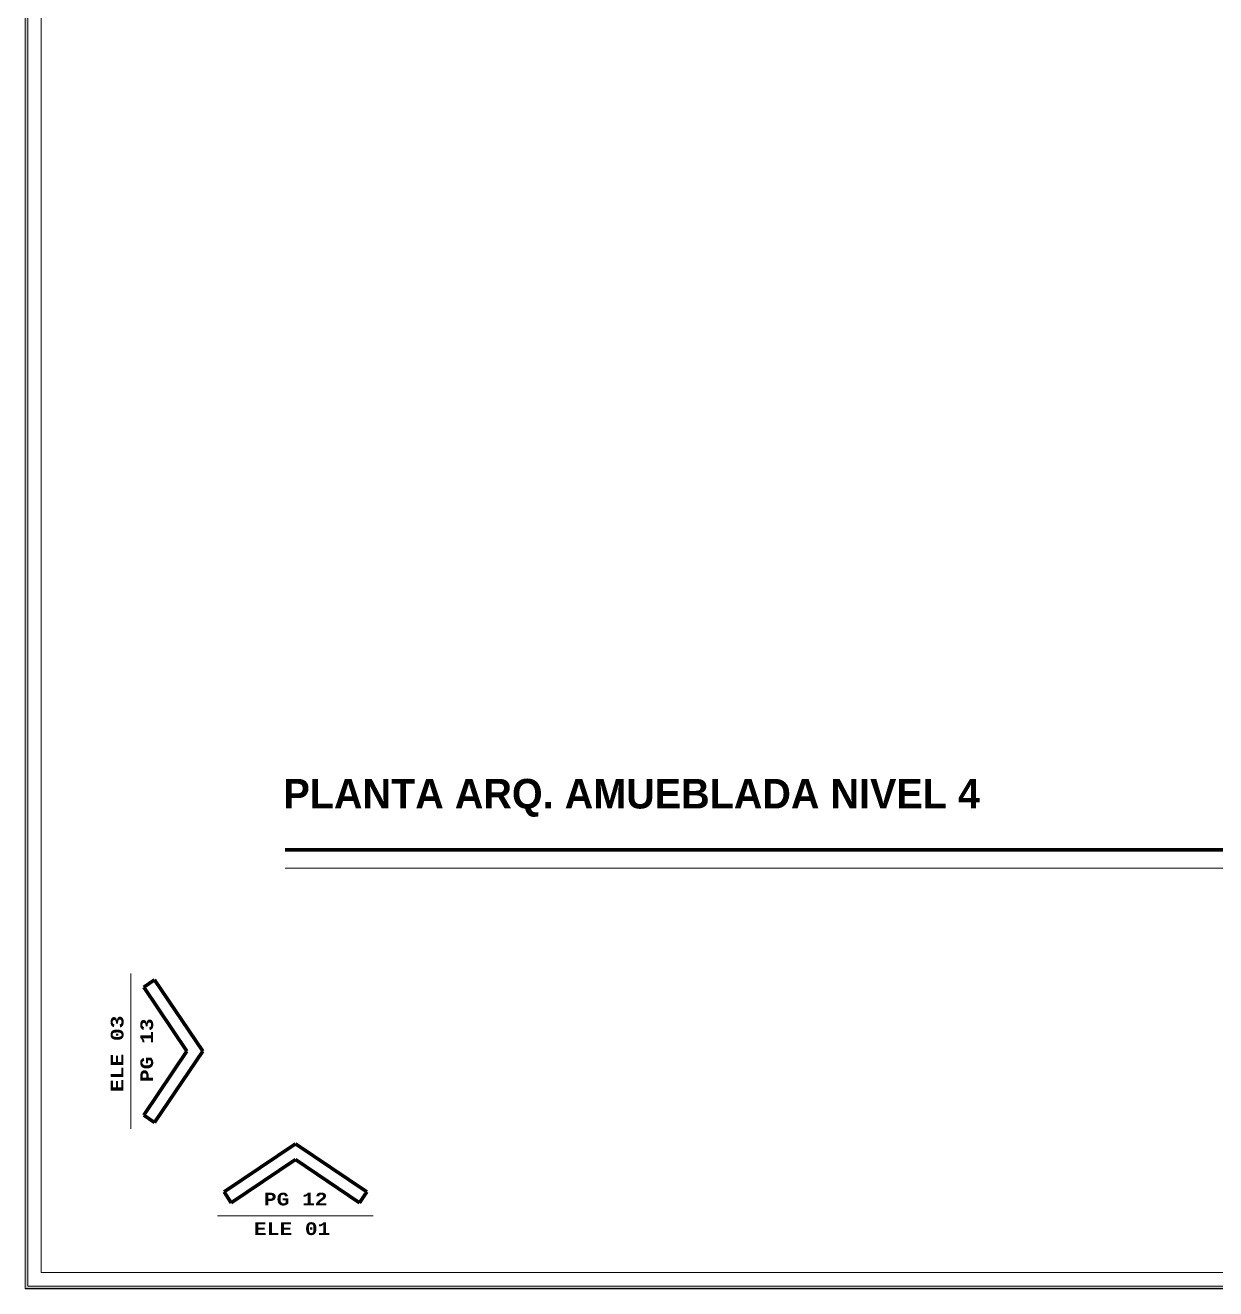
# Model space of a CAD drawing. Header units: metres. Extents: x -144 to 1000, y -717 to 29.
# Drawn here: x 443.79 to 458.7, y -589.13 to -573.3 of the extents above; entities that cross this region are included whole.
import ezdxf

# ---------------------------------------------------------------- set-up
doc = ezdxf.new("R2010")
doc.units = ezdxf.units.M
doc.layers.get('0').update_dxf_attribs({"color": 1})
for name, color, linetype, lineweight in [('A-DETL', 1, 'Continuous', 9), ('A-DETL-THIN', 1, 'Continuous', 9), ('G-ANNO-TEXT', 2, 'Continuous', 9), ('G-ANNO-TTLB', 3, 'Continuous', 18), ('G-IMPT', 1, 'Continuous', 9)]:
    doc.layers.add(name, color=color, linetype=linetype, lineweight=lineweight)
doc.styles.add('Britannic Bold_B_8', font='', dxfattribs={"height": 0.006})
doc.styles.add('Courier New_B_2', font='courbd.ttf', dxfattribs={"height": 0.0016})
doc.styles.get('Britannic Bold_B_8').set_extended_font_data('Britannic Bold', bold=True)

# ---------------------------------------------------------------- blocks, each defined once
blk = doc.blocks.new('tarjeta de nathalie 00')
at = {"layer": 'G-IMPT', "lineweight": 9}
h = blk.add_hatch(color=3, dxfattribs=at)
h.paths.add_polyline_path([(-145.23888, -717.38489), (-145.21019, -717.38489), (-145.21019, -716.89355), (-145.21019, -716.79934), (-145.23888, -716.79934), (-145.23888, -716.89379)])
h.paths.add_polyline_path([(-145.20996, -716.7991), (-145.20996, -717.3851), (-145.2392, -717.3851), (-145.2392, -716.7991)])
h.paths.add_polyline_path([(-145.23902, -717.3868), (-145.20826, -717.3868), (-145.20826, -716.7974), (-145.2392, -716.7974), (-146.09866, -716.7974), (-146.09866, -717.3868)])
h.paths.add_polyline_path([(-145.20795, -716.79707), (-145.20795, -717.3871), (-146.09898, -717.3871), (-146.09898, -716.79707)])
at = {"layer": 'G-ANNO-TTLB'}
for p, q in [((-146.09898, -716.79707), (-146.09898, -717.3871)), ((-146.09898, -716.79707), (-146.09898, -717.38713)), ((-146.09866, -717.3868), (-146.09866, -716.7974)), ((-146.09696, -717.3851), (-146.09696, -716.7991)), ((-145.23902, -717.3868), (-146.09866, -717.3868))]:
    blk.add_line(p, q, dxfattribs=at)
at = {"layer": 'G-ANNO-TTLB', "color": 3}
for p, q in [((-145.20996, -717.3851), (-146.09696, -717.3851)), ((-146.09898, -717.3871), (-145.20795, -717.3871)), ((-146.09898, -717.38713), (-145.20795, -717.38713))]:
    blk.add_line(p, q, dxfattribs=at)
blk = doc.blocks.new('A$C4d52d4f2')
at = {"layer": 'A-DETL', "color": 7, "lineweight": 100}
for p, q in [((-0.87475, -0.55119), (-0.87612, -0.55211)), ((-0.87612, -0.55211), (-0.87069, -0.56017)), ((-0.87475, -0.55119), (-0.86869, -0.56017)), ((-0.87612, -0.56824), (-0.87069, -0.56017)), ((-0.87475, -0.56916), (-0.86869, -0.56017)), ((-0.87475, -0.56916), (-0.87612, -0.56824)), ((-0.86601, -0.5779), (-0.85702, -0.57184)), ((-0.84804, -0.5779), (-0.85702, -0.57184)), ((-0.86509, -0.57927), (-0.85702, -0.57383)), ((-0.84896, -0.57927), (-0.85702, -0.57383)), ((-0.86601, -0.5779), (-0.86509, -0.57927)), ((-0.84804, -0.5779), (-0.84896, -0.57927))]:
    blk.add_line(p, q, dxfattribs=at)
at = {"layer": 'A-DETL-THIN', "lineweight": 18}
for p, q in [((-0.87776, -0.55038), (-0.87776, -0.56996)), ((-0.84724, -0.58091), (-0.86681, -0.58091))]:
    blk.add_line(p, q, dxfattribs=at)
at = {"layer": 'G-ANNO-TEXT', "char_height": 0.0016, "attachment_point": 1, "rotation": 90, "style": 'Courier New_B_2'}
for s, insert, width in [('ELE 03', (-0.88027, -0.56532), 0.0125063), ('PG 13', (-0.87654, -0.56407), 0.0104219)]:
    blk.add_mtext(s, dxfattribs=dict(at, insert=insert, width=width))
at = {"layer": 'G-ANNO-TEXT', "char_height": 0.0016, "attachment_point": 1, "style": 'Courier New_B_2'}
for s, insert, width in [('PG 12', (-0.86099, -0.57801), 0.0104219), ('ELE 01', (-0.86224, -0.58174), 0.0125063)]:
    blk.add_mtext(s, dxfattribs=dict(at, insert=insert, width=width))

msp = doc.modelspace()

# ---------------------------------------------------------------- block references
at = {"xscale": 99.43160266323505, "yscale": 99.43160266323505, "zscale": 99.43160266323505}
msp.add_blockref('tarjeta de nathalie 00', (14970.649, 70741.827), dxfattribs=at)

# ---------------------------------------------------------------- next in the draw order: linework, layer by layer
at = {"layer": 'A-DETL', "lineweight": 100, "ltscale": 100}
msp.add_line((447.046, -583.626), (467.129, -583.626), dxfattribs=at)
at = {"layer": 'A-DETL-THIN', "lineweight": 18}
msp.add_line((447.046, -583.857), (467.129, -583.857), dxfattribs=at)

# ---------------------------------------------------------------- next in the draw order: block references
at = {"xscale": 99.43160273753426, "yscale": 99.43160273753426, "zscale": 99.43160273753426}
msp.add_blockref('A$C4d52d4f2', (532.39, -530.45), dxfattribs=at)

# ---------------------------------------------------------------- next in the draw order: texts
at = {"layer": 'G-ANNO-TEXT', "style": 'Britannic Bold_B_8'}
msp.add_text('PLANTA ARQ. AMUEBLADA NIVEL 4', height=0.37028, dxfattribs=at).set_placement((447.025, -583.11))

doc.saveas('drawing.dxf')
